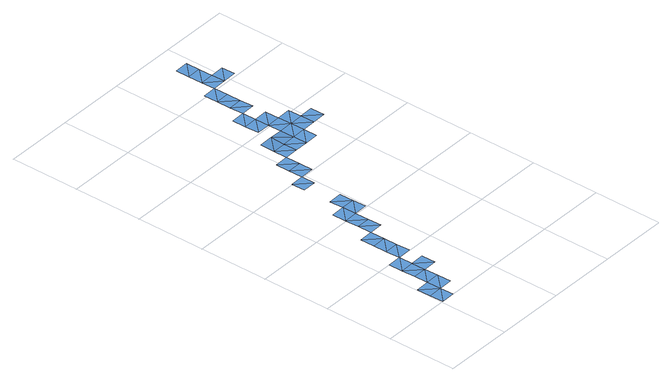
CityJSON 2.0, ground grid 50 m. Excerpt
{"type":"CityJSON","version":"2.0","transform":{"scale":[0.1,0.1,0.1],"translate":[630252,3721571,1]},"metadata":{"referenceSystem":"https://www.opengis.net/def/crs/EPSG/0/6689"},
"CityObjects":{
"waterbody1":{"type":"WaterBody","attributes":{"name":"福岡県津波浸水想定図","class":"1140","function":"2","WaterBodyTsunamiRiskAttribute.description":"1","WaterBodyTsunamiRiskAttribute.rank":"3"},"geometry":[{"type":"MultiSurface","lod":"1","boundaries":[[[0,1,2]],[[3,1,0]],[[2,4,0]],[[0,5,3]],[[6,7,8]],[[9,6,8]],[[10,11,12]],[[13,11,10]]]}]},
"waterbody2":{"type":"WaterBody","attributes":{"name":"福岡県津波浸水想定図","class":"1140","function":"2","WaterBodyTsunamiRiskAttribute.description":"1","WaterBodyTsunamiRiskAttribute.rank":"1"},"geometry":[{"type":"MultiSurface","lod":"1","boundaries":[[[5,0,14]],[[14,15,5]],[[0,16,14]],[[17,5,15]],[[18,19,20]],[[21,19,18]],[[21,15,22]],[[21,22,23]],[[24,25,19]],[[26,19,25]],[[27,28,29]],[[29,26,27]],[[26,25,27]],[[28,27,30]],[[30,31,32]],[[32,31,33]],[[9,34,6]],[[35,34,9]],[[6,34,36]],[[36,34,37]],[[38,39,40]],[[40,41,42]],[[40,39,41]],[[41,43,42]],[[10,43,44]],[[10,44,13]],[[44,45,13]],[[45,46,13]],[[47,48,49]],[[50,48,47]],[[51,52,45]],[[49,53,54]],[[46,45,52]],[[53,49,48]],[[55,46,56]],[[56,46,52]],[[50,55,56]],[[57,48,50]],[[50,56,58]],[[50,58,57]],[[56,52,59]],[[60,53,61]],[[56,62,58]],[[63,62,56]],[[63,56,59]],[[64,60,65]],[[60,61,65]],[[65,66,64]],[[64,67,68]],[[66,67,64]],[[63,59,69]],[[63,69,70]],[[71,72,67]],[[73,72,71]],[[74,72,75]],[[74,76,77]],[[75,72,73]],[[78,73,71]],[[74,75,76]],[[71,79,78]]]}]},
"waterbody3":{"type":"WaterBody","attributes":{"name":"福岡県津波浸水想定図","class":"1140","function":"2","WaterBodyTsunamiRiskAttribute.description":"1","WaterBodyTsunamiRiskAttribute.rank":"2"},"geometry":[{"type":"MultiSurface","lod":"1","boundaries":[[[18,17,15]],[[18,15,21]],[[8,32,33]],[[33,9,8]],[[80,81,82]],[[81,80,38]],[[46,11,13]],[[46,55,11]]]}]}
},
"vertices":[
[111,102,7],[11,100,7],[13,0,8],[9,200,7],[112,2,8],[109,202,8],[391,1108,7],[291,1106,8],[293,1006,8],[393,1008,8],[578,1811,9],[676,1913,15],[576,1911,15],[677,1813,9],
[209,204,7],[207,304,7],[210,104,7],[107,302,8],[105,402,7],[203,504,8],[103,502,7],[205,404,7],[307,306,7],[305,406,7],[303,506,8],[301,606,7],[201,604,7],[299,706,7],[197,804,7],[199,704,7],[297,806,7],[397,808,7],[295,906,8],[395,908,8],[491,1110,7],[493,1010,7],[389,1208,7],[489,1210,7],[483,1510,7],[583,1512,7],[481,1610,7],[581,1611,7],[480,1710,7],[579,1711,9],[679,1713,9],[779,1715,8],[777,1815,8],[674,2013,9],[772,2115,8],[672,2113,7],[774,2015,8],[879,1717,9],[877,1817,10],[770,2215,7],[670,2213,7],[776,1915,10],[875,1917,10],[872,2117,8],[874,2017,8],[977,1819,10],[768,2315,8],[870,2217,8],[973,2019,9],[975,1919,10],[766,2415,8],[868,2317,8],[866,2417,8],[864,2517,8],[764,2515,8],[1077,1821,10],[1075,1921,10],[964,2519,9],[862,2617,8],[962,2619,9],[860,2717,8],[960,2719,8],[958,2819,10],[858,2817,8],[1062,2621,9],[1064,2521,9],
[485,1410,7],[383,1508,7],[385,1408,7]
]}
